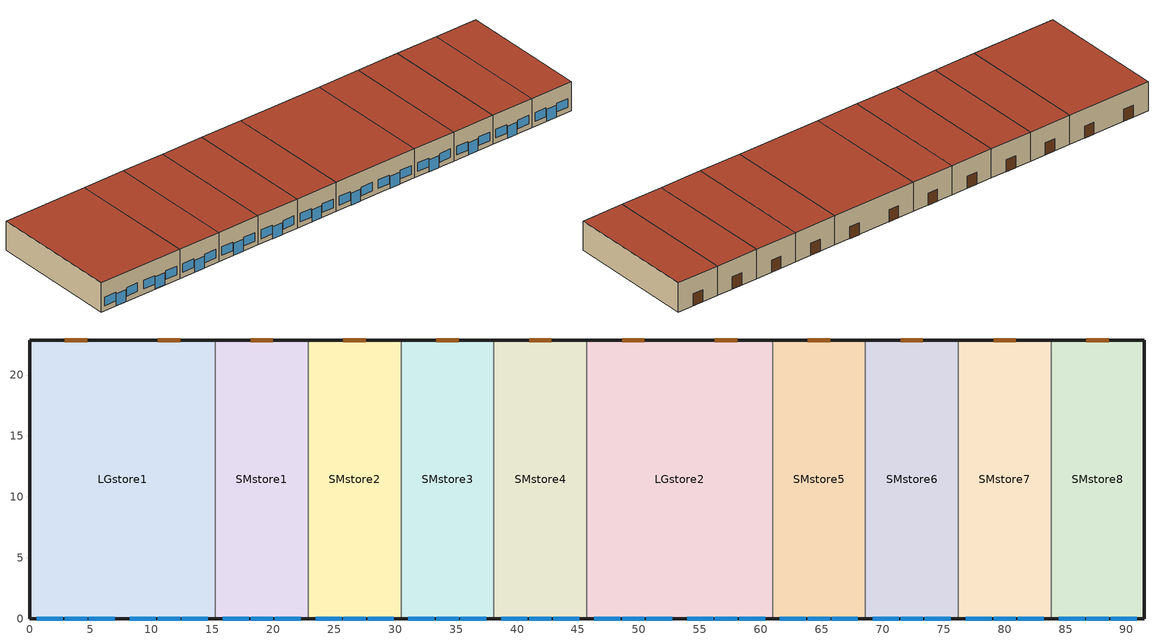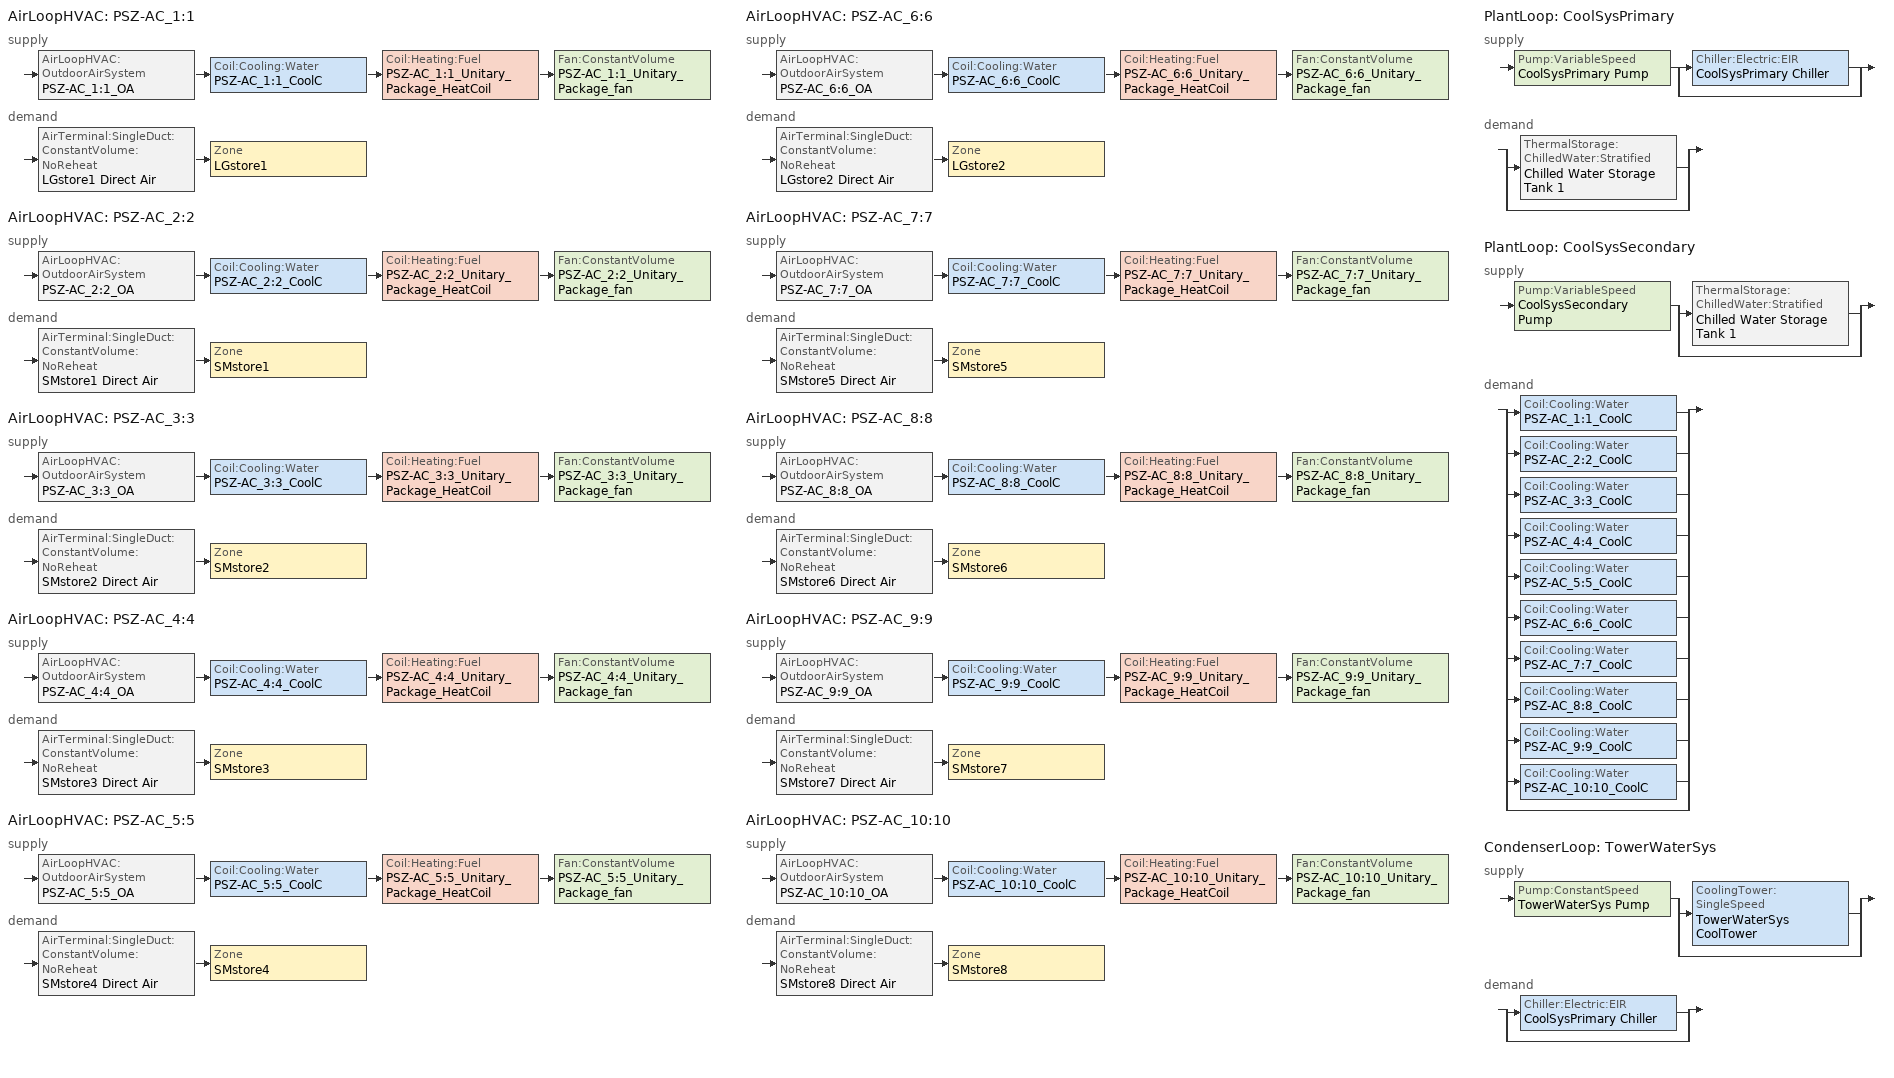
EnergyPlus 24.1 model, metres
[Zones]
LGstore1
 floor ground (ext-slab): 0,22.86 15.24,22.86 15.24,0 0,0 z0
 wall outside (Steel Frame Non-res Ext Wall): 15.24,22.86 0,22.86 0,0 15.24,0 z0:5.18
 wall to SMstore1 (int-walls): 15.24,0 15.24,22.86 z0:5.18
 window (Window Non-res Fixed): 2.9,0 4.73,0 / 10.52,0 12.35,0 z0:2.13; 0.61,0 2.74,0 / 4.88,0 7.01,0 / 8.23,0 10.36,0 / 12.5,0 14.63,0 z0.91:2.43
 door (Swinging Door Non-res): 4.73,22.86 2.9,22.86 / 12.35,22.86 10.52,22.86 z0:2.13
 roof outside (IEAD Non-res Roof): 15.24,22.86 0,22.86 0,0 15.24,0 z5.18
LGstore2
 floor ground (ext-slab): 45.72,22.86 60.96,22.86 60.96,0 45.72,0 z0
 wall outside (Steel Frame Non-res Ext Wall): 45.72,0 60.96,0 / 60.96,22.86 45.72,22.86 z0:5.18
 wall to SMstore4 (int-walls): 45.72,22.86 45.72,0 z0:5.18
 wall to SMstore5 (int-walls): 60.96,0 60.96,22.86 z0:5.18
 window (Window Non-res Fixed): 48.62,0 50.44,0 / 56.24,0 58.06,0 z0:2.13; 46.33,0 48.46,0 / 50.6,0 52.73,0 / 53.95,0 56.08,0 / 58.22,0 60.35,0 z0.91:2.43
 door (Swinging Door Non-res): 50.44,22.86 48.62,22.86 / 58.06,22.86 56.24,22.86 z0:2.13
 roof outside (IEAD Non-res Roof): 60.96,22.86 45.72,22.86 45.72,0 60.96,0 z5.18
SMstore1
 floor ground (ext-slab): 15.24,22.86 22.86,22.86 22.86,0 15.24,0 z0
 wall outside (Steel Frame Non-res Ext Wall): 15.24,0 22.86,0 / 22.86,22.86 15.24,22.86 z0:5.18
 wall to SMstore2 (int-walls): 22.86,0 22.86,22.86 z0:5.18
 window (Window Non-res Fixed): 18.14,0 19.97,0 z0:2.13; 15.85,0 17.98,0 / 20.12,0 22.25,0 z0.91:2.43
 door (Swinging Door Non-res): 19.97,22.86 18.14,22.86 z0:2.13
 roof outside (IEAD Non-res Roof): 22.86,22.86 15.24,22.86 15.24,0 22.86,0 z5.18
SMstore2
 floor ground (ext-slab): 22.86,22.86 30.48,22.86 30.48,0 22.86,0 z0
 wall outside (Steel Frame Non-res Ext Wall): 22.86,0 30.48,0 / 30.48,22.86 22.86,22.86 z0:5.18
 wall to SMstore3 (int-walls): 30.48,0 30.48,22.86 z0:5.18
 window (Window Non-res Fixed): 25.76,0 27.58,0 z0:2.13; 23.47,0 25.6,0 / 27.74,0 29.87,0 z0.91:2.43
 door (Swinging Door Non-res): 27.58,22.86 25.76,22.86 z0:2.13
 roof outside (IEAD Non-res Roof): 30.48,22.86 22.86,22.86 22.86,0 30.48,0 z5.18
SMstore3
 floor ground (ext-slab): 30.48,22.86 38.1,22.86 38.1,0 30.48,0 z0
 wall outside (Steel Frame Non-res Ext Wall): 30.48,0 38.1,0 / 38.1,22.86 30.48,22.86 z0:5.18
 wall to SMstore4 (int-walls): 38.1,0 38.1,22.86 z0:5.18
 window (Window Non-res Fixed): 33.38,0 35.2,0 z0:2.13; 31.09,0 33.22,0 / 35.36,0 37.49,0 z0.91:2.43
 door (Swinging Door Non-res): 35.2,22.86 33.38,22.86 z0:2.13
 roof outside (IEAD Non-res Roof): 38.1,22.86 30.48,22.86 30.48,0 38.1,0 z5.18
SMstore4
 floor ground (ext-slab): 38.1,22.86 45.72,22.86 45.72,0 38.1,0 z0
 wall outside (Steel Frame Non-res Ext Wall): 38.1,0 45.72,0 / 45.72,22.86 38.1,22.86 z0:5.18
 window (Window Non-res Fixed): 41,0 42.82,0 z0:2.13; 38.71,0 40.84,0 / 42.98,0 45.11,0 z0.91:2.43
 door (Swinging Door Non-res): 42.82,22.86 41,22.86 z0:2.13
 roof outside (IEAD Non-res Roof): 45.72,22.86 38.1,22.86 38.1,0 45.72,0 z5.18
SMstore5
 floor ground (ext-slab): 60.96,22.86 68.58,22.86 68.58,0 60.96,0 z0
 wall outside (Steel Frame Non-res Ext Wall): 60.96,0 68.58,0 / 68.58,22.86 60.96,22.86 z0:5.18
 wall to SMstore6 (int-walls): 68.58,0 68.58,22.86 z0:5.18
 window (Window Non-res Fixed): 63.86,0 65.68,0 z0:2.13; 61.57,0 63.7,0 / 65.84,0 67.97,0 z0.91:2.43
 door (Swinging Door Non-res): 65.68,22.86 63.86,22.86 z0:2.13
 roof outside (IEAD Non-res Roof): 68.58,22.86 60.96,22.86 60.96,0 68.58,0 z5.18
SMstore6
 floor ground (ext-slab): 68.58,22.86 76.2,22.86 76.2,0 68.58,0 z0
 wall outside (Steel Frame Non-res Ext Wall): 68.58,0 76.2,0 / 76.2,22.86 68.58,22.86 z0:5.18
 wall to SMstore7 (int-walls): 76.2,0 76.2,22.86 z0:5.18
 window (Window Non-res Fixed): 71.48,0 73.3,0 z0:2.13; 69.19,0 71.32,0 / 73.46,0 75.59,0 z0.91:2.43
 door (Swinging Door Non-res): 73.3,22.86 71.48,22.86 z0:2.13
 roof outside (IEAD Non-res Roof): 76.2,22.86 68.58,22.86 68.58,0 76.2,0 z5.18
SMstore7
 floor ground (ext-slab): 76.2,22.86 83.82,22.86 83.82,0 76.2,0 z0
 wall outside (Steel Frame Non-res Ext Wall): 76.2,0 83.82,0 / 83.82,22.86 76.2,22.86 z0:5.18
 wall to SMstore8 (int-walls): 83.82,0 83.82,22.86 z0:5.18
 window (Window Non-res Fixed): 79.1,0 80.92,0 z0:2.13; 76.81,0 78.94,0 / 81.08,0 83.21,0 z0.91:2.43
 door (Swinging Door Non-res): 80.92,22.86 79.1,22.86 z0:2.13
 roof outside (IEAD Non-res Roof): 83.82,22.86 76.2,22.86 76.2,0 83.82,0 z5.18
SMstore8
 floor ground (ext-slab): 83.82,22.86 91.44,22.86 91.44,0 83.82,0 z0
 wall outside (Steel Frame Non-res Ext Wall): 83.82,0 91.44,0 91.44,22.86 83.82,22.86 z0:5.18
 window (Window Non-res Fixed): 86.72,0 88.54,0 z0:2.13; 84.43,0 86.56,0 / 88.7,0 90.83,0 z0.91:2.43
 door (Swinging Door Non-res): 88.54,22.86 86.72,22.86 z0:2.13
 roof outside (IEAD Non-res Roof): 91.44,22.86 83.82,22.86 83.82,0 91.44,0 z5.18
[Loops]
AirLoopHVAC 'PSZ-AC_1:1'
 supply: AirLoopHVAC:OutdoorAirSystem 'PSZ-AC_1:1_OA' > Coil:Cooling:Water 'PSZ-AC_1:1_CoolC' > Coil:Heating:Fuel 'PSZ-AC_1:1_Unitary_Package_HeatCoil' > Fan:ConstantVolume 'PSZ-AC_1:1_Unitary_Package_fan'
 demand: AirTerminal:SingleDuct:ConstantVolume:NoReheat 'LGstore1 Direct Air' > Zone 'LGstore1'
AirLoopHVAC 'PSZ-AC_2:2'
 supply: AirLoopHVAC:OutdoorAirSystem 'PSZ-AC_2:2_OA' > Coil:Cooling:Water 'PSZ-AC_2:2_CoolC' > Coil:Heating:Fuel 'PSZ-AC_2:2_Unitary_Package_HeatCoil' > Fan:ConstantVolume 'PSZ-AC_2:2_Unitary_Package_fan'
 demand: AirTerminal:SingleDuct:ConstantVolume:NoReheat 'SMstore1 Direct Air' > Zone 'SMstore1'
AirLoopHVAC 'PSZ-AC_3:3'
 supply: AirLoopHVAC:OutdoorAirSystem 'PSZ-AC_3:3_OA' > Coil:Cooling:Water 'PSZ-AC_3:3_CoolC' > Coil:Heating:Fuel 'PSZ-AC_3:3_Unitary_Package_HeatCoil' > Fan:ConstantVolume 'PSZ-AC_3:3_Unitary_Package_fan'
 demand: AirTerminal:SingleDuct:ConstantVolume:NoReheat 'SMstore2 Direct Air' > Zone 'SMstore2'
AirLoopHVAC 'PSZ-AC_4:4'
 supply: AirLoopHVAC:OutdoorAirSystem 'PSZ-AC_4:4_OA' > Coil:Cooling:Water 'PSZ-AC_4:4_CoolC' > Coil:Heating:Fuel 'PSZ-AC_4:4_Unitary_Package_HeatCoil' > Fan:ConstantVolume 'PSZ-AC_4:4_Unitary_Package_fan'
 demand: AirTerminal:SingleDuct:ConstantVolume:NoReheat 'SMstore3 Direct Air' > Zone 'SMstore3'
AirLoopHVAC 'PSZ-AC_5:5'
 supply: AirLoopHVAC:OutdoorAirSystem 'PSZ-AC_5:5_OA' > Coil:Cooling:Water 'PSZ-AC_5:5_CoolC' > Coil:Heating:Fuel 'PSZ-AC_5:5_Unitary_Package_HeatCoil' > Fan:ConstantVolume 'PSZ-AC_5:5_Unitary_Package_fan'
 demand: AirTerminal:SingleDuct:ConstantVolume:NoReheat 'SMstore4 Direct Air' > Zone 'SMstore4'
AirLoopHVAC 'PSZ-AC_6:6'
 supply: AirLoopHVAC:OutdoorAirSystem 'PSZ-AC_6:6_OA' > Coil:Cooling:Water 'PSZ-AC_6:6_CoolC' > Coil:Heating:Fuel 'PSZ-AC_6:6_Unitary_Package_HeatCoil' > Fan:ConstantVolume 'PSZ-AC_6:6_Unitary_Package_fan'
 demand: AirTerminal:SingleDuct:ConstantVolume:NoReheat 'LGstore2 Direct Air' > Zone 'LGstore2'
AirLoopHVAC 'PSZ-AC_7:7'
 supply: AirLoopHVAC:OutdoorAirSystem 'PSZ-AC_7:7_OA' > Coil:Cooling:Water 'PSZ-AC_7:7_CoolC' > Coil:Heating:Fuel 'PSZ-AC_7:7_Unitary_Package_HeatCoil' > Fan:ConstantVolume 'PSZ-AC_7:7_Unitary_Package_fan'
 demand: AirTerminal:SingleDuct:ConstantVolume:NoReheat 'SMstore5 Direct Air' > Zone 'SMstore5'
AirLoopHVAC 'PSZ-AC_8:8'
 supply: AirLoopHVAC:OutdoorAirSystem 'PSZ-AC_8:8_OA' > Coil:Cooling:Water 'PSZ-AC_8:8_CoolC' > Coil:Heating:Fuel 'PSZ-AC_8:8_Unitary_Package_HeatCoil' > Fan:ConstantVolume 'PSZ-AC_8:8_Unitary_Package_fan'
 demand: AirTerminal:SingleDuct:ConstantVolume:NoReheat 'SMstore6 Direct Air' > Zone 'SMstore6'
AirLoopHVAC 'PSZ-AC_9:9'
 supply: AirLoopHVAC:OutdoorAirSystem 'PSZ-AC_9:9_OA' > Coil:Cooling:Water 'PSZ-AC_9:9_CoolC' > Coil:Heating:Fuel 'PSZ-AC_9:9_Unitary_Package_HeatCoil' > Fan:ConstantVolume 'PSZ-AC_9:9_Unitary_Package_fan'
 demand: AirTerminal:SingleDuct:ConstantVolume:NoReheat 'SMstore7 Direct Air' > Zone 'SMstore7'
AirLoopHVAC 'PSZ-AC_10:10'
 supply: AirLoopHVAC:OutdoorAirSystem 'PSZ-AC_10:10_OA' > Coil:Cooling:Water 'PSZ-AC_10:10_CoolC' > Coil:Heating:Fuel 'PSZ-AC_10:10_Unitary_Package_HeatCoil' > Fan:ConstantVolume 'PSZ-AC_10:10_Unitary_Package_fan'
 demand: AirTerminal:SingleDuct:ConstantVolume:NoReheat 'SMstore8 Direct Air' > Zone 'SMstore8'
PlantLoop 'CoolSysPrimary'
 supply: Pump:VariableSpeed 'CoolSysPrimary Pump' > split
  | Chiller:Electric:EIR 'CoolSysPrimary Chiller'
  | bypass
 demand: split
  | ThermalStorage:ChilledWater:Stratified 'Chilled Water Storage Tank 1'
  | bypass
PlantLoop 'CoolSysSecondary'
 supply: Pump:VariableSpeed 'CoolSysSecondary Pump' > split
  | ThermalStorage:ChilledWater:Stratified 'Chilled Water Storage Tank 1'
  | bypass
 demand: split
  | Coil:Cooling:Water 'PSZ-AC_1:1_CoolC'
  | Coil:Cooling:Water 'PSZ-AC_2:2_CoolC'
  | Coil:Cooling:Water 'PSZ-AC_3:3_CoolC'
  | Coil:Cooling:Water 'PSZ-AC_4:4_CoolC'
  | Coil:Cooling:Water 'PSZ-AC_5:5_CoolC'
  | Coil:Cooling:Water 'PSZ-AC_6:6_CoolC'
  | Coil:Cooling:Water 'PSZ-AC_7:7_CoolC'
  | Coil:Cooling:Water 'PSZ-AC_8:8_CoolC'
  | Coil:Cooling:Water 'PSZ-AC_9:9_CoolC'
  | Coil:Cooling:Water 'PSZ-AC_10:10_CoolC'
  | bypass
CondenserLoop 'TowerWaterSys'
 supply: Pump:ConstantSpeed 'TowerWaterSys Pump' > split
  | CoolingTower:SingleSpeed 'TowerWaterSys CoolTower'
  | bypass
 demand: split
  | Chiller:Electric:EIR 'CoolSysPrimary Chiller'
  | bypass
[Building]
Ref Bldg Strip Mall New2004_v1.3_5.0: Loads convergence tolerance value=0.04; Maximum number of warmup days=25; Minimum number of warmup days=6; North axis=0; Solar distribution=FullInteriorAndExterior; Temperature convergence tolerance value=0.2; Terrain=City
[Site:GroundTemperature:BuildingSurface]
19.527, 19.502, 19.536, 19.598, 20.002, 21.64, 22.225, 22.375, 21.449, 20.121, 19.802, 19.633
[Site:Location]
USA IL-CHICAGO-OHARE: Elevation=190; Latitude=41.77; Longitude=-87.75; Time zone=-6
[Site:WaterMainsTemperature]
Annual average outdoor air temperature=9.69; Calculation method=Correlation; Maximum difference in monthly average outdoor air temperatures=28.1
[SizingPeriod:DesignDay] Barometric pressure=99063; Day of month=21; Daylight saving time indicator=No; Humidity condition type=WetBulb; Rain indicator=No; Snow indicator=No; Solar model indicator=ASHRAEClearSky
Name | Daily dry bulb temperature range | Day type | Maximum dry bulb temperature | Month | Sky clearness | Wetbulb or dewpoint at maximum dry bulb | Wind direction | Wind speed
CHICAGO Ann Clg .4% Condns WB=>MDB | 10.7 | SummerDesignDay | 31.2 | 7 | 1 | 25.5 | 230 | 5.3
CHICAGO Ann Htg 99.6% Condns DB | 0 | WinterDesignDay | -20.6 | 1 | 0 | -20.6 | 270 | 4.9
[Construction]
IEAD Non-res Roof: Roof Membrane, IEAD NonRes Roof Insulation, Metal Decking
InteriorFurnishings: Std Wood 6inch
Steel Frame Non-res Ext Wall: Wood Siding, Steel Frame NonRes Wall Insulation, 1/2IN Gypsum
Swinging Door Non-res: Opaque Door panel NonRes
Window Non-res Fixed: NonRes Fixed Assembly Window
ext-slab: HW CONCRETE
int-walls: 1/2IN Gypsum, 1/2IN Gypsum
[Material] Thermal absorptance=0.9
Name | Conductivity | Density | Roughness | Solar absorptance | Specific heat | Thickness | Visible absorptance
1/2IN Gypsum | 0.16 | 784.9 | Smooth | 0.92 | 830 | 0.0127 | 0.92
HW CONCRETE | 1.311 | 2240 | Rough | 0.7 | 836.8 | 0.1016 | 0.7
IEAD NonRes Roof Insulation | 0.049 | 265 | MediumRough | 0.7 | 836.8 | 0.127339 | 0.7
Metal Decking | 45.006 | 7680 | MediumSmooth | 0.7 | 418.4 | 0.0015 | 0.3
Roof Membrane | 0.16 | 1121.29 | VeryRough | 0.7 | 1460 | 0.0095 | 0.7
Std Wood 6inch | 0.12 | 540 | MediumSmooth | 0.7 | 1210 | 0.15 | 0.7
Steel Frame NonRes Wall Insulation | 0.049 | 265 | MediumRough | 0.7 | 836.8 | 0.0870565 | 0.7
Wood Siding | 0.11 | 544.62 | MediumSmooth | 0.78 | 1210 | 0.01 | 0.78
[Material:NoMass]
Opaque Door panel NonRes: Roughness=MediumRough; Solar absorptance=0.7; Thermal absorptance=0.9; Thermal resistance=0.101897; Visible absorptance=0.7
[WindowMaterial:SimpleGlazingSystem]
NonRes Fixed Assembly Window: Solar heat gain coefficient=0.39; U factor=3.23646
[AirLoopHVAC] Design supply air flow rate=Autosize
PSZ-AC_1:1; PSZ-AC_2:2; PSZ-AC_3:3; PSZ-AC_4:4; PSZ-AC_5:5; PSZ-AC_6:6; PSZ-AC_7:7; PSZ-AC_8:8; PSZ-AC_9:9; PSZ-AC_10:10
[AirTerminal:SingleDuct:ConstantVolume:NoReheat] Availability schedule=ALWAYS_ON; Maximum air flow rate=Autosize
LGstore1 Direct Air; LGstore2 Direct Air; SMstore1 Direct Air; SMstore2 Direct Air; SMstore3 Direct Air; SMstore4 Direct Air; SMstore5 Direct Air; SMstore6 Direct Air; SMstore7 Direct Air; SMstore8 Direct Air
[AvailabilityManager:NightCycle] Applicability schedule=ALWAYS_ON; Control type=StayOff; Cycling run time=1800; Cycling run time control type=FixedRunTime; Fan schedule=HVACOperationSchd; Thermostat tolerance=1
PSZ-AC_1:1 Availability Manager; PSZ-AC_2:2 Availability Manager; PSZ-AC_3:3 Availability Manager; PSZ-AC_4:4 Availability Manager; PSZ-AC_5:5 Availability Manager; PSZ-AC_6:6 Availability Manager; PSZ-AC_7:7 Availability Manager; PSZ-AC_8:8 Availability Manager; PSZ-AC_9:9 Availability Manager; PSZ-AC_10:10 Availability Manager
[Chiller:Electric:EIR]
CoolSysPrimary Chiller: Chiller flow mode=ConstantFlow; Condenser type=WaterCooled; Cooling capacity function of temperature curve=Main Chiller RecipCapFT; Design heat recovery water flow rate=0; Electric input to cooling output ratio function of part load ratio curve=Main Chiller RecipEIRFPLR; Electric input to cooling output ratio function of temperature curve=Main Chiller RecipEIRFT; Fraction of compressor electric consumption rejected by condenser=1; Leaving chilled water lower temperature limit=3; Maximum part load ratio=1; Minimum part load ratio=0; Minimum unloading ratio=0.25; Optimum part load ratio=1; Reference capacity=225000; Reference chilled water flow rate=Autosize; Reference condenser fluid flow rate=Autosize; Reference cop=3.2; Reference entering condenser fluid temperature=29.4; Reference leaving chilled water temperature=4.4
[Coil:Cooling:Water] Availability schedule=ALWAYS_ON; Design air flow rate=Autosize; Design inlet air humidity ratio=Autosize; Design inlet air temperature=Autosize; Design inlet water temperature=Autosize; Design outlet air humidity ratio=Autosize; Design outlet air temperature=Autosize; Design water flow rate=Autosize; Design water temperature difference=4.5; Heat exchanger configuration=CounterFlow; Type of analysis=DetailedAnalysis
PSZ-AC_1:1_CoolC; PSZ-AC_2:2_CoolC; PSZ-AC_3:3_CoolC; PSZ-AC_4:4_CoolC; PSZ-AC_5:5_CoolC; PSZ-AC_6:6_CoolC; PSZ-AC_7:7_CoolC; PSZ-AC_8:8_CoolC; PSZ-AC_9:9_CoolC; PSZ-AC_10:10_CoolC
[Coil:Heating:Fuel] Availability schedule=ALWAYS_ON; Burner efficiency=0.8; Fuel type=NaturalGas; Nominal capacity=Autosize
PSZ-AC_1:1_Unitary_Package_HeatCoil; PSZ-AC_2:2_Unitary_Package_HeatCoil; PSZ-AC_3:3_Unitary_Package_HeatCoil; PSZ-AC_4:4_Unitary_Package_HeatCoil; PSZ-AC_5:5_Unitary_Package_HeatCoil; PSZ-AC_6:6_Unitary_Package_HeatCoil; PSZ-AC_7:7_Unitary_Package_HeatCoil; PSZ-AC_8:8_Unitary_Package_HeatCoil; PSZ-AC_9:9_Unitary_Package_HeatCoil; PSZ-AC_10:10_Unitary_Package_HeatCoil
[CondenserEquipmentList]
TowerWaterSys Equipment List: TowerWaterSys CoolTower, CoolingTower:SingleSpeed
[CondenserEquipmentOperationSchemes]
TowerWaterSys Loop Operation Scheme List: Control scheme 1=TowerWaterSys Operation Scheme; Control scheme 1 schedule=PlantOnSched
[CondenserLoop]
TowerWaterSys: Condenser equipment operation scheme=TowerWaterSys Loop Operation Scheme List; Condenser loop volume=Autocalculate; Fluid type=Water; Load distribution scheme=SequentialLoad; Maximum loop flow rate=Autosize; Maximum loop temperature=80; Minimum loop flow rate=0; Minimum loop temperature=5
[Controller:OutdoorAir] Economizer control action type=ModulateFlow; Economizer control type=NoEconomizer; Economizer maximum limit dry bulb temperature=28; Economizer maximum limit enthalpy=64000; Economizer minimum limit dry bulb temperature=-100; Lockout type=NoLockout; Maximum outdoor air flow rate=Autosize; Minimum limit type=FixedMinimum; Minimum outdoor air flow rate=Autosize; Minimum outdoor air schedule=MinOA_Sched
PSZ-AC_1:1_OA_Controller; PSZ-AC_2:2_OA_Controller; PSZ-AC_3:3_OA_Controller; PSZ-AC_4:4_OA_Controller; PSZ-AC_5:5_OA_Controller; PSZ-AC_6:6_OA_Controller; PSZ-AC_7:7_OA_Controller; PSZ-AC_8:8_OA_Controller; PSZ-AC_9:9_OA_Controller; PSZ-AC_10:10_OA_Controller
[Controller:WaterCoil] Action=Reverse; Actuator variable=Flow; Control variable=Temperature; Controller convergence tolerance=0.05; Maximum actuated flow=Autosize; Minimum actuated flow=0
PSZ-AC_1:1_CoolC_Controller; PSZ-AC_2:2_CoolC_Controller; PSZ-AC_3:3_CoolC_Controller; PSZ-AC_4:4_CoolC_Controller; PSZ-AC_5:5_CoolC_Controller; PSZ-AC_6:6_CoolC_Controller; PSZ-AC_7:7_CoolC_Controller; PSZ-AC_8:8_CoolC_Controller; PSZ-AC_9:9_CoolC_Controller; PSZ-AC_10:10_CoolC_Controller
[CoolingTower:SingleSpeed]
TowerWaterSys CoolTower: Design air flow rate=Autosize; Design fan power=Autosize; Design u factor times area value=Autosize; Design water flow rate=Autosize; Free convection regime air flow rate=Autocalculate; Free convection regime u factor times area value=Autocalculate
[DesignSpecification:OutdoorAir] Outdoor air flow per zone floor area=0.00152; Outdoor air method=Flow/Area
SZ DSOA LGstore1; SZ DSOA LGstore2; SZ DSOA SMstore1; SZ DSOA SMstore2; SZ DSOA SMstore3; SZ DSOA SMstore4; SZ DSOA SMstore5; SZ DSOA SMstore6; SZ DSOA SMstore7; SZ DSOA SMstore8
[ElectricEquipment] Design level calculation method=Watts/Area; End use subcategory=MiscPlug; Fraction latent=0; Fraction lost=0; Fraction radiant=0.5; Schedule=BLDG_EQUIP_SCH; Watts per floor area=4.3
Name | Zone or zonelist or space or spacelist
LGstore1_MiscPlug_Equip | LGstore1
LGstore2_MiscPlug_Equip | LGstore2
SMstore1_MiscPlug_Equip | SMstore1
SMstore2_MiscPlug_Equip | SMstore2
SMstore3_MiscPlug_Equip | SMstore3
SMstore4_MiscPlug_Equip | SMstore4
SMstore5_MiscPlug_Equip | SMstore5
SMstore6_MiscPlug_Equip | SMstore6
SMstore7_MiscPlug_Equip | SMstore7
SMstore8_MiscPlug_Equip | SMstore8
[Exterior:Lights]
Exterior Facade Lighting: Control option=AstronomicalClock; Design level=11485; End use subcategory=Exterior Facade Lighting; Schedule=ALWAYS_ON
[Fan:ConstantVolume] Availability schedule=HVACOperationSchd; End use subcategory=Unitary Fans; Maximum flow rate=Autosize; Motor in airstream fraction=1; Pressure rise=622
Name | Fan total efficiency | Motor efficiency
PSZ-AC_1:1_Unitary_Package_fan; PSZ-AC_6:6_Unitary_Package_fan | 0.546 | 0.84
PSZ-AC_2:2_Unitary_Package_fan; PSZ-AC_3:3_Unitary_Package_fan; PSZ-AC_4:4_Unitary_Package_fan; PSZ-AC_5:5_Unitary_Package_fan; PSZ-AC_7:7_Unitary_Package_fan; PSZ-AC_8:8_Unitary_Package_fan; PSZ-AC_9:9_Unitary_Package_fan; PSZ-AC_10:10_Unitary_Package_fan | 0.53625 | 0.825
[InternalMass] Construction=InteriorFurnishings
Name | Zone or zonelist | Surface area
LGstore1 Internal Mass | LGstore1 | 696.7728
LGstore2 Internal Mass | LGstore2 | 696.7728
SMstore1 Internal Mass | SMstore1 | 348.3864
SMstore2 Internal Mass | SMstore2 | 348.3864
SMstore3 Internal Mass | SMstore3 | 348.3864
SMstore4 Internal Mass | SMstore4 | 348.3864
SMstore5 Internal Mass | SMstore5 | 348.3864
SMstore6 Internal Mass | SMstore6 | 348.3864
SMstore7 Internal Mass | SMstore7 | 348.3864
SMstore8 Internal Mass | SMstore8 | 348.3864
[Lights] Design level calculation method=Watts/Area; End use subcategory=General; Fraction radiant=0.7; Fraction replaceable=1; Fraction visible=0.2; Return air fraction=0; Return air fraction calculated from plenum temperature=No; Schedule=BLDG_LIGHT_SCH
Name | Watts per floor area | Zone or zonelist or space or spacelist
LGstore1_Lights | 23.99 | LGstore1
LGstore2_Lights | 13.77 | LGstore2
SMstore1_Lights | 23.99 | SMstore1
SMstore2_Lights | 18.29 | SMstore2
SMstore3_Lights | 18.29 | SMstore3
SMstore4_Lights | 18.29 | SMstore4
SMstore5_Lights | 13.77 | SMstore5
SMstore6_Lights | 13.77 | SMstore6
SMstore7_Lights | 13.77 | SMstore7
SMstore8_Lights | 13.77 | SMstore8
[People] Activity level schedule=ACTIVITY_SCH; Air velocity schedule=AIR_VELO_SCH; Clothing insulation calculation method=ClothingInsulationSchedule; Clothing insulation schedule=CLOTHING_SCH; Enable ashrae 55 comfort warnings=No; Floor area per person=6.19; Fraction radiant=0.3; Mean radiant temperature calculation type=EnclosureAveraged; Number of people calculation method=Area/Person; Number of people schedule=BLDG_OCC_SCH; Sensible heat fraction=Autocalculate; Thermal comfort model 1 type=Fanger; Work efficiency schedule=WORK_EFF_SCH
Name | Zone or zonelist or space or spacelist
LGstore1 People | LGstore1
LGstore2 People | LGstore2
SMstore1 People | SMstore1
SMstore2 People | SMstore2
SMstore3 People | SMstore3
SMstore4 People | SMstore4
SMstore5 People | SMstore5
SMstore6 People | SMstore6
SMstore7 People | SMstore7
SMstore8 People | SMstore8
[PlantEquipmentList]
CoolSysPrimary Equipment List: CoolSysPrimary Chiller, Chiller:Electric:EIR
CoolSysSecondary TES supply: Chilled Water Storage Tank 1, ThermalStorage:ChilledWater:Stratified
[PlantEquipmentOperation:CoolingLoad] Load range 1 lower limit=0
Name | Load range 1 upper limit | Range 1 equipment list
CoolSysPrimary Operation Scheme | 1e+14 | CoolSysPrimary Equipment List
CoolSysSecondary Operation Scheme | 1000000000 | CoolSysSecondary TES supply
TowerWaterSys Operation Scheme | 1e+12 | TowerWaterSys Equipment List
[PlantEquipmentOperationSchemes] Control scheme 1 schedule=PlantOnSched
Name | Control scheme 1
CoolSysPrimary Loop Operation Scheme List | CoolSysPrimary Operation Scheme
CoolSysSecondary Loop Operation Scheme List | CoolSysSecondary Operation Scheme
[PlantLoop] Fluid type=Water; Load distribution scheme=Optimal; Maximum loop flow rate=Autosize; Maximum loop temperature=98; Minimum loop flow rate=0; Minimum loop temperature=1; Plant loop volume=Autocalculate
Name | Plant equipment operation scheme
CoolSysPrimary | CoolSysPrimary Loop Operation Scheme List
CoolSysSecondary | CoolSysSecondary Loop Operation Scheme List
[Pump:ConstantSpeed]
TowerWaterSys Pump: Design flow rate=Autosize; Design power consumption=Autosize; Design pump head=179352; Fraction of motor inefficiencies to fluid stream=0; Motor efficiency=0.87; Pump control type=Intermittent
[Pump:VariableSpeed] Design maximum flow rate=Autosize; Design minimum flow rate=0; Design power consumption=Autosize; Design pump head=179352; Fraction of motor inefficiencies to fluid stream=0; Motor efficiency=0.9; Pump control type=Intermittent; Coefficient 1 of the part load performance curve=0; Coefficient 2 of the part load performance curve=1; Coefficient 3 of the part load performance curve=0; Coefficient 4 of the part load performance curve=0
CoolSysPrimary Pump; CoolSysSecondary Pump
[SetpointManager:FollowOutdoorAirTemperature]
MyCondenserControl: Control variable=Temperature; Maximum setpoint temperature=80; Minimum setpoint temperature=5; Offset temperature difference=0; Reference temperature type=OutdoorAirWetBulb; Setpoint node or nodelist=TowerWaterSys Supply Outlet Node
[SetpointManager:MixedAir] Control variable=Temperature
Name | Setpoint node or nodelist
PSZ-AC_1:1_CoolC SAT Manager | PSZ-AC_1:1_CoolC-PSZ-AC_1:1_HeatCNode
PSZ-AC_1:1_HeatC SAT Manager | PSZ-AC_1:1_HeatC-PSZ-AC_1:1_FanNode
PSZ-AC_1:1_OAMixed Air Temp Manager | PSZ-AC_1:1_OA-PSZ-AC_1:1_CoolCNode
PSZ-AC_2:2_CoolC SAT Manager | PSZ-AC_2:2_CoolC-PSZ-AC_2:2_HeatCNode
PSZ-AC_2:2_HeatC SAT Manager | PSZ-AC_2:2_HeatC-PSZ-AC_2:2_FanNode
PSZ-AC_2:2_OAMixed Air Temp Manager | PSZ-AC_2:2_OA-PSZ-AC_2:2_CoolCNode
PSZ-AC_3:3_CoolC SAT Manager | PSZ-AC_3:3_CoolC-PSZ-AC_3:3_HeatCNode
PSZ-AC_3:3_HeatC SAT Manager | PSZ-AC_3:3_HeatC-PSZ-AC_3:3_FanNode
PSZ-AC_3:3_OAMixed Air Temp Manager | PSZ-AC_3:3_OA-PSZ-AC_3:3_CoolCNode
PSZ-AC_4:4_CoolC SAT Manager | PSZ-AC_4:4_CoolC-PSZ-AC_4:4_HeatCNode
PSZ-AC_4:4_HeatC SAT Manager | PSZ-AC_4:4_HeatC-PSZ-AC_4:4_FanNode
PSZ-AC_4:4_OAMixed Air Temp Manager | PSZ-AC_4:4_OA-PSZ-AC_4:4_CoolCNode
PSZ-AC_5:5_CoolC SAT Manager | PSZ-AC_5:5_CoolC-PSZ-AC_5:5_HeatCNode
PSZ-AC_5:5_HeatC SAT Manager | PSZ-AC_5:5_HeatC-PSZ-AC_5:5_FanNode
PSZ-AC_5:5_OAMixed Air Temp Manager | PSZ-AC_5:5_OA-PSZ-AC_5:5_CoolCNode
PSZ-AC_6:6_CoolC SAT Manager | PSZ-AC_6:6_CoolC-PSZ-AC_6:6_HeatCNode
PSZ-AC_6:6_HeatC SAT Manager | PSZ-AC_6:6_HeatC-PSZ-AC_6:6_FanNode
PSZ-AC_6:6_OAMixed Air Temp Manager | PSZ-AC_6:6_OA-PSZ-AC_6:6_CoolCNode
PSZ-AC_7:7_CoolC SAT Manager | PSZ-AC_7:7_CoolC-PSZ-AC_7:7_HeatCNode
PSZ-AC_7:7_HeatC SAT Manager | PSZ-AC_7:7_HeatC-PSZ-AC_7:7_FanNode
PSZ-AC_7:7_OAMixed Air Temp Manager | PSZ-AC_7:7_OA-PSZ-AC_7:7_CoolCNode
PSZ-AC_8:8_CoolC SAT Manager | PSZ-AC_8:8_CoolC-PSZ-AC_8:8_HeatCNode
PSZ-AC_8:8_HeatC SAT Manager | PSZ-AC_8:8_HeatC-PSZ-AC_8:8_FanNode
PSZ-AC_8:8_OAMixed Air Temp Manager | PSZ-AC_8:8_OA-PSZ-AC_8:8_CoolCNode
PSZ-AC_9:9_CoolC SAT Manager | PSZ-AC_9:9_CoolC-PSZ-AC_9:9_HeatCNode
PSZ-AC_9:9_HeatC SAT Manager | PSZ-AC_9:9_HeatC-PSZ-AC_9:9_FanNode
PSZ-AC_9:9_OAMixed Air Temp Manager | PSZ-AC_9:9_OA-PSZ-AC_9:9_CoolCNode
PSZ-AC_10:10_CoolC SAT Manager | PSZ-AC_10:10_CoolC-PSZ-AC_10:10_HeatCNode
PSZ-AC_10:10_HeatC SAT Manager | PSZ-AC_10:10_HeatC-PSZ-AC_10:10_FanNode
PSZ-AC_10:10_OAMixed Air Temp Manager | PSZ-AC_10:10_OA-PSZ-AC_10:10_CoolCNode
[SetpointManager:Scheduled] Control variable=Temperature
Name | Schedule | Setpoint node or nodelist
CoolSysPrimary Loop Setpoint Manager | CW-Primary-Loop-Temp-Schedule | CoolSysPrimary Supply Outlet Node
CoolSysSecondary Loop Setpoint Manager | CW-Secondary-Loop-Temp-Schedule | CoolSysSecondary Supply Outlet Node
[SetpointManager:SingleZone:Reheat] Control variable=Temperature; Maximum supply air temperature=50; Minimum supply air temperature=10
Name | Control zone | Setpoint node or nodelist
SupAirTemp MngrLGstore1 | LGstore1 | PSZ-AC_1:1 Supply Equipment Outlet Node
SupAirTemp MngrLGstore2 | LGstore2 | PSZ-AC_6:6 Supply Equipment Outlet Node
SupAirTemp MngrSMstore1 | SMstore1 | PSZ-AC_2:2 Supply Equipment Outlet Node
SupAirTemp MngrSMstore2 | SMstore2 | PSZ-AC_3:3 Supply Equipment Outlet Node
SupAirTemp MngrSMstore3 | SMstore3 | PSZ-AC_4:4 Supply Equipment Outlet Node
SupAirTemp MngrSMstore4 | SMstore4 | PSZ-AC_5:5 Supply Equipment Outlet Node
SupAirTemp MngrSMstore5 | SMstore5 | PSZ-AC_7:7 Supply Equipment Outlet Node
SupAirTemp MngrSMstore6 | SMstore6 | PSZ-AC_8:8 Supply Equipment Outlet Node
SupAirTemp MngrSMstore7 | SMstore7 | PSZ-AC_9:9 Supply Equipment Outlet Node
SupAirTemp MngrSMstore8 | SMstore8 | PSZ-AC_10:10 Supply Equipment Outlet Node
[Sizing:Plant]
Name | Design loop exit temperature | Loop design temperature difference | Loop type
CoolSysPrimary | 4.4 | 5 | Cooling
CoolSysSecondary | 6.7 | 4.5 | Cooling
TowerWaterSys | 29.4 | 5.6 | Condenser
[Sizing:System] 100 outdoor air in cooling=No; 100 outdoor air in heating=No; Central cooling capacity control method=VAV; Central cooling design supply air humidity ratio=0.0085; Central cooling design supply air temperature=12.8; Central heating design supply air humidity ratio=0.008; Central heating design supply air temperature=40; Central heating maximum system air flow ratio=1; Cooling design capacity=Autosize; Cooling design capacity method=CoolingDesignCapacity; Cooling supply air flow rate=0; Cooling supply air flow rate method=DesignDay; Design outdoor air flow rate=Autosize; Heating design capacity=Autosize; Heating design capacity method=HeatingDesignCapacity; Heating supply air flow rate=0; Heating supply air flow rate method=DesignDay; Precool design humidity ratio=0.008; Precool design temperature=12.8; Preheat design humidity ratio=0.008; Preheat design temperature=7; Type of load to size on=Sensible; Type of zone sum to use=NonCoincident; Zone maximum outdoor air fraction=1
PSZ-AC_10:10; PSZ-AC_1:1; PSZ-AC_2:2; PSZ-AC_3:3; PSZ-AC_4:4; PSZ-AC_5:5; PSZ-AC_6:6; PSZ-AC_7:7; PSZ-AC_8:8; PSZ-AC_9:9
[Sizing:Zone] Account for dedicated outdoor air system=No; Cooling design air flow method=DesignDay; Dedicated outdoor air high setpoint temperature for design=Autosize; Dedicated outdoor air low setpoint temperature for design=Autosize; Dedicated outdoor air system control strategy=NeutralSupplyAir; Heating design air flow method=DesignDay; Zone cooling design supply air humidity ratio=0.0085; Zone cooling design supply air temperature=14; Zone cooling design supply air temperature input method=SupplyAirTemperature; Zone heating design supply air humidity ratio=0.008; Zone heating design supply air temperature=40; Zone heating design supply air temperature input method=SupplyAirTemperature
Name | Design specification outdoor air object
LGstore1 | SZ DSOA LGstore1
LGstore2 | SZ DSOA LGstore2
SMstore1 | SZ DSOA SMstore1
SMstore2 | SZ DSOA SMstore2
SMstore3 | SZ DSOA SMstore3
SMstore4 | SZ DSOA SMstore4
SMstore5 | SZ DSOA SMstore5
SMstore6 | SZ DSOA SMstore6
SMstore7 | SZ DSOA SMstore7
SMstore8 | SZ DSOA SMstore8
[ThermostatSetpoint:DualSetpoint] Cooling setpoint temperature schedule=CLGSETP_SCH; Heating setpoint temperature schedule=HTGSETP_SCH
LGstore1 DualSPSched; LGstore2 DualSPSched; SMstore1 DualSPSched; SMstore2 DualSPSched; SMstore3 DualSPSched; SMstore4 DualSPSched; SMstore5 DualSPSched; SMstore6 DualSPSched; SMstore7 DualSPSched; SMstore8 DualSPSched
[UtilityCost:Charge:Block] Category variable=EnergyCharges; Season=Annual; Source variable=totalEnergy
Name | Block 1 cost per unit value or variable | Block 2 cost per unit value or variable | Block 3 cost per unit value or variable | Block 4 cost per unit value or variable | Block size 1 value or variable | Block size 2 value or variable | Block size 3 value or variable | Block size 4 value or variable | Tariff | Utility cost charge block | Block size multiplier value or variable
UtilityCost:Charge:Block 1 | 0.108222 | 0.087021 | 0.07842 | 0.05832 | 300 | 700 | 1500 | remaining | PSI_LLF_LowLoadFactorService | AnnualEnergyCharge
UtilityCost:Charge:Block 2 | 0 | 0.051773 | 0.046965 |  | 190 | 110 | remaining |  | PSI_LLF_LowLoadFactorService | AnnualDemandBaseCharge | TotalDemand
UtilityCost:Charge:Block 3 | 0.082409 | 0.072873 | 0.061696 | 0.041179 | 300 | 700 | 1500 | remaining | PSI_CS_CommercialElectricService | AnnualEnergyCharge
[UtilityCost:Charge:Simple] Season=Annual
Name | Category variable | Cost per unit value or variable | Source variable | Tariff | Utility cost charge simple
UtilityCost:Charge:Simple 1 | EnergyCharges | 0.002028 | totalEnergy | PSI_LLF_LowLoadFactorService | FuelCostAdjustEnergyCharge
UtilityCost:Charge:Simple 2 | EnergyCharges | 0.000536 | totalEnergy | PSI_LLF_LowLoadFactorService | QualPollutionControlAdjustEnergyCharge
UtilityCost:Charge:Simple 3 | EnergyCharges | 0.001127 | totalEnergy | PSI_LLF_LowLoadFactorService | SoxNoxRiderAdjustEnergyCharge
UtilityCost:Charge:Simple 4 | EnergyCharges | -0.00037 | totalEnergy | PSI_LLF_LowLoadFactorService | DSMRiderAdjustEnergyCharge
UtilityCost:Charge:Simple 5 | EnergyCharges | -3.1e-05 | totalEnergy | PSI_LLF_LowLoadFactorService | PurchPowerTrackerAdjustEnergyCharge
UtilityCost:Charge:Simple 6 | EnergyCharges | -0.000216 | totalEnergy | PSI_LLF_LowLoadFactorService | MidwestISOAdjustEnergyCharge
UtilityCost:Charge:Simple 7 | EnergyCharges | 0.000833 | totalEnergy | PSI_LLF_LowLoadFactorService | CleanCoalRiderEnergyCharge
UtilityCost:Charge:Simple 8 | Taxes | 0.08 | SubTotal | PSI_LLF_LowLoadFactorService | TaxofeightPercent
UtilityCost:Charge:Simple 9 | EnergyCharges | 0.002028 | totalEnergy | PSI_CS_CommercialElectricService | FuelCostAdjustEnergyCharge
UtilityCost:Charge:Simple 10 | EnergyCharges | 0.000536 | totalEnergy | PSI_CS_CommercialElectricService | QualPollutionControlAdjustEnergyCharge
UtilityCost:Charge:Simple 11 | EnergyCharges | 0.001127 | totalEnergy | PSI_CS_CommercialElectricService | SoxNoxRiderAdjustEnergyCharge
UtilityCost:Charge:Simple 12 | EnergyCharges | 2.1e-05 | totalEnergy | PSI_CS_CommercialElectricService | DSMRiderAdjustEnergyCharge
UtilityCost:Charge:Simple 13 | EnergyCharges | 3.4e-05 | totalEnergy | PSI_CS_CommercialElectricService | PurchPowerTrackerAdjustEnergyCharge
UtilityCost:Charge:Simple 14 | EnergyCharges | -0.000203 | totalEnergy | PSI_CS_CommercialElectricService | MidwestISOAdjustEnergyCharge
UtilityCost:Charge:Simple 15 | EnergyCharges | 0.000807 | totalEnergy | PSI_CS_CommercialElectricService | CleanCoalRiderEnergyCharge
UtilityCost:Charge:Simple 16 | Taxes | 0.08 | SubTotal | PSI_CS_CommercialElectricService | TaxofeightPercent
UtilityCost:Charge:Simple 17 | EnergyCharges | IN_MonthlyGasRates | totalEnergy | IN_EIAMonthlyRateGas | MonthlyRateGasCharge
UtilityCost:Charge:Simple 18 | Taxes | 0.08 | SubTotal | IN_EIAMonthlyRateGas | TaxofEightPercent
[UtilityCost:Qualify] Season=Annual; Threshold test=Count; Threshold value or variable=75; Variable=TotalDemand
Name | Number of months | Qualify type | Tariff | Utility cost qualify
UtilityCost:Qualify 1 | 12 | Minimum | PSI_LLF_LowLoadFactorService | MinDemand75kw
UtilityCost:Qualify 2 | 1 | Maximum | PSI_CS_CommercialElectricService | MaxDemand75kw
[UtilityCost:Tariff]
Name | Conversion factor choice | Group | Monthly charge or variable | Output meter | Demand window length
IN_EIAMonthlyRateGas | MCF | Comm Gas | 0 | NaturalGas:Facility
PSI_CS_CommercialElectricService | kWh | Comm Elect | 9.4 | Electricity:Facility
PSI_LLF_LowLoadFactorService | kWh | Comm Elect | 15 | Electricity:Facility | HalfHour
[UtilityCost:Variable]
IN_MonthlyGasRates: January value=8.22; February value=7.51; March value=8.97; April value=9.01; May value=9.16; June value=10.44; July value=10.32; August value=10.13; September value=9.2; October value=8.18; November value=7.83; December value=7.63; Tariff=IN_EIAMonthlyRateGas; Variable type=Currency
[Zone] Floor area=Autocalculate; Multiplier=1; Part of total floor area=Yes; Type=1
LGstore1; LGstore2; SMstore1; SMstore2; SMstore3; SMstore4; SMstore5; SMstore6; SMstore7; SMstore8
[ZoneControl:Thermostat] Control type schedule=Dual Zone Control Type Sched
Name | Zone or zonelist | Control 1
LGstore1 Thermostat | LGstore1 | LGstore1 DualSPSched
LGstore2 Thermostat | LGstore2 | LGstore2 DualSPSched
SMstore1 Thermostat | SMstore1 | SMstore1 DualSPSched
SMstore2 Thermostat | SMstore2 | SMstore2 DualSPSched
SMstore3 Thermostat | SMstore3 | SMstore3 DualSPSched
SMstore4 Thermostat | SMstore4 | SMstore4 DualSPSched
SMstore5 Thermostat | SMstore5 | SMstore5 DualSPSched
SMstore6 Thermostat | SMstore6 | SMstore6 DualSPSched
SMstore7 Thermostat | SMstore7 | SMstore7 DualSPSched
SMstore8 Thermostat | SMstore8 | SMstore8 DualSPSched
[Zone equipment]
LGstore1: LGstore1 Direct Air
LGstore2: LGstore2 Direct Air
SMstore1: SMstore1 Direct Air
SMstore2: SMstore2 Direct Air
SMstore3: SMstore3 Direct Air
SMstore4: SMstore4 Direct Air
SMstore5: SMstore5 Direct Air
SMstore6: SMstore6 Direct Air
SMstore7: SMstore7 Direct Air
SMstore8: SMstore8 Direct Air
[ZoneInfiltration:DesignFlowRate] Constant term coefficient=1; Design flow rate calculation method=Flow/ExteriorArea; Flow rate per exterior surface area=0.000302; Schedule=INFIL_HALF_ON_SCH; Temperature term coefficient=0; Velocity squared term coefficient=0; Velocity term coefficient=0
Name | Zone or zonelist or space or spacelist
LGstore1_Infiltration | LGstore1
LGstore2_Infiltration | LGstore2
SMstore1_Infiltration | SMstore1
SMstore2_Infiltration | SMstore2
SMstore3_Infiltration | SMstore3
SMstore4_Infiltration | SMstore4
SMstore5_Infiltration | SMstore5
SMstore6_Infiltration | SMstore6
SMstore7_Infiltration | SMstore7
SMstore8_Infiltration | SMstore8
[ThermalStorage:ChilledWater:Stratified]
Chilled Water Storage Tank 1: Additional destratification conductivity=0; Ambient temperature indicator=Schedule; Deadband temperature difference=1; Inlet mode=Seeking; Minimum temperature limit=1; Nominal cooling capacity=225000; Number of nodes=6; Setpoint temperature schedule=CW-Tank-Temp-Schedule; Source side availability schedule=TES Charge Schedule; Source side design flow rate=Autosize; Source side heat transfer effectiveness=1; Source side inlet height=0.15; Source side outlet height=8.69; Tank height=8.84; Tank recovery time=4; Tank shape=VerticalCylinder; Tank volume=135.6; Temperature sensor height=7.16; Uniform skin loss coefficient per unit area to ambient temperature=0.06811; Use side availability schedule=ALWAYS_ON; Use side design flow rate=Autosize; Use side heat transfer effectiveness=1; Use side inlet height=8.69; Use side outlet height=0.15; Ambient temperature schedule=TES Ambient Temp Schedule
[Curve:Biquadratic] Input unit type for x=Temperature; Input unit type for y=Temperature; Maximum value of x=10; Maximum value of y=35; Minimum value of x=5; Minimum value of y=24; Output unit type=Dimensionless
Name | Coefficient1 constant | Coefficient2 x | Coefficient3 x 2 | Coefficient4 y | Coefficient5 y 2 | Coefficient6 x y
Main Chiller RecipCapFT | 0.507883 | 0.145228 | -0.00625644 | -0.0011178 | -0.0001296 | -0.00028188
Main Chiller RecipEIRFT | 1.03076 | -0.103536 | 0.00710208 | 0.0093186 | 0.00031752 | -0.00104328
[Curve:Quadratic]
Main Chiller RecipEIRFPLR: Maximum value of x=1; Minimum value of x=0; Coefficient1 constant=0.088065; Coefficient2 x=1.137742; Coefficient3 x 2=-0.225806
[Schedule:Compact]
ACTIVITY_SCH: Through: 12/31, For: AllDays, Until: 24:00, 120
AIR_VELO_SCH: Through: 12/31, For: AllDays, Until: 24:00, 0.2
ALWAYS_ON; PlantOnSched: Through: 12/31, For: AllDays, Until: 24:00, 1
BLDG_EQUIP_SCH: Through: 12/31, For: Weekdays, Until: 07:00, 0.2, Until: 08:00, 0.4, Until: 09:00, 0.7, Until: 18:00, 0.9, Until: 20:00, 0.8, Until: 21:00, 0.7, Until: 22:00, 0.4, Until: 24:00, 0.2, For: Saturday, Until: 07:00, 0.15, Until: 08:00, 0.3, Until: 09:00, 0.5, Until: 10:00, 0.8, Until: 18:00, 0.9, Until: 19:00, 0.7, Until: 21:00, 0.5, Until: 22:00, 0.3, Until: 24:00, 0.15, For: SummerDesignDay, Until: 24:00, 1, For: WinterDesignDay, Until: 24:00, 0, For: Sunday Holidays AllOtherDays, Until: 08:00, 0.15, Until: 10:00, 0.3, Until: 12:00, 0.6, Until: 17:00, 0.8, Until: 18:00, 0.6, Until: 19:00, 0.4, Until: 24:00, 0.15
BLDG_LIGHT_SCH: Through: 12/31, For: Weekdays, Until: 07:00, 0.05, Until: 08:00, 0.2, Until: 09:00, 0.5, Until: 18:00, 0.9, Until: 20:00, 0.6, Until: 21:00, 0.5, Until: 22:00, 0.2, Until: 24:00, 0.05, For: Saturday, Until: 07:00, 0.05, Until: 08:00, 0.1, Until: 09:00, 0.3, Until: 10:00, 0.6, Until: 18:00, 0.9, Until: 19:00, 0.5, Until: 21:00, 0.3, Until: 22:00, 0.1, Until: 24:00, 0.05, For: SummerDesignDay, Until: 24:00, 1, For: WinterDesignDay, Until: 24:00, 0, For: Sunday Holidays AllOtherDays, Until: 08:00, 0.05, Until: 10:00, 0.1, Until: 12:00, 0.4, Until: 17:00, 0.6, Until: 18:00, 0.4, Until: 19:00, 0.2, Until: 24:00, 0.05
BLDG_OCC_SCH: Through: 12/31, For: Weekdays, Until: 07:00, 0, Until: 08:00, 0.1, Until: 09:00, 0.2, Until: 11:00, 0.5, Until: 15:00, 0.7, Until: 16:00, 0.8, Until: 17:00, 0.7, Until: 19:00, 0.5, Until: 21:00, 0.3, Until: 24:00, 0, For: SummerDesignDay WinterDesignDay, Until: 24:00, 1, For: Saturday, Until: 07:00, 0, Until: 08:00, 0, Until: 09:00, 0, Until: 10:00, 0, Until: 11:00, 0, Until: 17:00, 0, Until: 18:00, 0, Until: 21:00, 0, Until: 22:00, 0, Until: 24:00, 0, For: AllOtherDays, Until: 09:00, 0, Until: 10:00, 0, Until: 12:00, 0, Until: 17:00, 0, Until: 18:00, 0, Until: 19:00, 0, Until: 24:00, 0
CLGSETP_SCH: Through: 12/31, For: Weekdays SummerDesignDay, Until: 06:00, 33, Until: 21:00, 24, Until: 24:00, 33, For: Saturday, Until: 06:00, 33, Until: 22:00, 33, Until: 24:00, 33, For WinterDesignDay, Until: 24:00, 33, For: Sunday Holidays AllOtherDays, Until: 8:00, 33, Until: 19:00, 33, Until: 24:00, 33
CLOTHING_SCH: Through: 04/30, For: AllDays, Until: 24:00, 1, Through: 09/30, For: AllDays, Until: 24:00, 0.5, Through: 12/31, For: AllDays, Until: 24:00, 1
CW-Primary-Loop-Temp-Schedule: Through: 12/31, For: AllDays, Until: 24:00, 4.4
CW-Secondary-Loop-Temp-Schedule: Through: 12/31, For: AllDays, Until: 24:00, 6.7
CW-Tank-Temp-Schedule: Through: 12/31, For: AllDays, Until: 24:00, 5
Dual Zone Control Type Sched: Through: 12/31, For: AllDays, Until: 24:00, 4
HTGSETP_SCH: Through: 05/31, For: Weekdays, Until: 06:00, 0, Until: 21:00, 0, Until: 24:00, 0, For SummerDesignDay, Until: 24:00, 0, For WinterDesignDay, Until: 24:00, 0, For: Saturday, Until: 06:00, 0, Until: 22:00, 0, Until: 24:00, 0, For: AllOtherDays, Until:  8:00, 0, Until: 19:00, 0, Until: 24:00, 0, Through: 09/30, For: Weekdays, Until: 24:00, 0, For SummerDesignDay, Until: 24:00, 0, For: Saturday, Until: 24:00, 0, For WinterDesignDay, Until: 24:00, 0, For: AllOtherDays, Until: 24:00, 0, Through: 12/31, For: Weekdays, Until: 06:00, 0, Until: 21:00, 0, Until: 24:00, 0, For SummerDesignDay, Until: 24:00, 0, For WinterDesignDay, Until: 24:00, 0, For: Saturday, Until: 06:00, 0, Until: 22:00, 0, Until: 24:00, 0, For: AllOtherDays, Until:  8:00, 0, Until: 19:00, 0, Until: 24:00, 0
HVACOperationSchd: Through: 12/31, For: Weekdays SummerDesignDay, Until: 06:00, 0, Until: 21:00, 1, Until: 24:00, 0, For: WinterDesignDay, Until: 06:00, 0, Until: 22:00, 1, Until: 24:00, 0, For: AllOtherDays, Until: 24:00, 0
INFIL_HALF_ON_SCH: Through: 12/31, For: Weekdays SummerDesignDay, Until: 06:00, 1, Until: 21:00, 0.5, Until: 24:00, 1, For: Saturday, Until: 06:00, 1, Until: 22:00, 0.5, Until: 24:00, 1, For: WinterDesignDay, Until: 24:00, 1, For: Sunday Holidays AllOtherDays, Until: 08:00, 1, Until: 17:00, 0.5, Until: 24:00, 1
MinOA_Sched: Through: 12/31, For: Weekdays SummerDesignDay, Until: 06:00, 0, Until: 21:00, 1, Until: 24:00, 0, For: Saturday WinterDesignDay, Until: 06:00, 0, Until: 22:00, 1, Until: 24:00, 0, For: AllOtherDays, Until: 08:00, 0, Until: 19:00, 1, Until: 24:00, 0
TES Charge Schedule: Through: 12/31, For: Weekdays SummerDesignDay, Until: 10:00, 1, Until: 13:00, 1, Until: 24:00, 1, For: Saturday WinterDesignDay, Until: 12:00, 1, Until: 18:00, 1, Until: 24:00, 1, For: Sunday Holidays AllOtherDays, Until: 24:00, 1
WORK_EFF_SCH: Through: 12/31, For: AllDays, Until: 24:00, 0
[Schedule:Constant]
TES Ambient Temp Schedule: Hourly value=24
